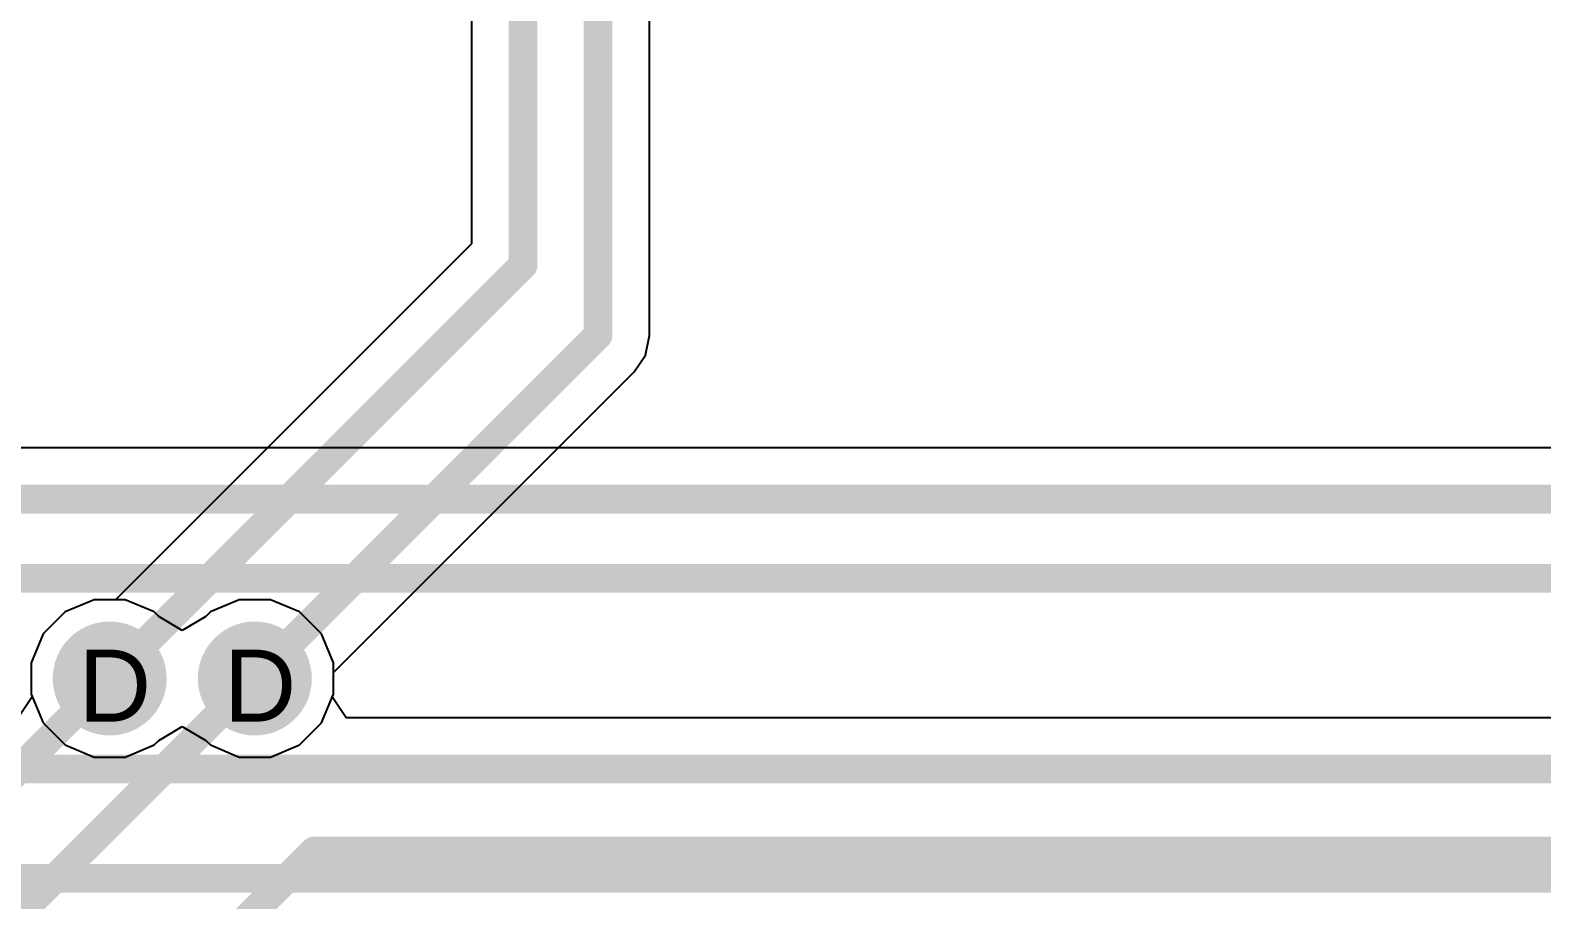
# Model space of a CAD drawing. Header units: inches. Extents: x 0 to 5032, y 0 to 5323.
# Drawn here: x 98.87 to 109.54, y 88.29 to 94.42 of the extents above; entities that cross this region are included whole.
import ezdxf

# ---------------------------------------------------------------- set-up
doc = ezdxf.new("R2010")
doc.units = ezdxf.units.IN
for name, color, linetype in [('Bottom Layer', 5, 'Continuous'), ('Bottom Solder', 6, 'Continuous'), ('Drill Drawing', 1, 'Continuous'), ('Layer 1', 16, 'Continuous'), ('Layer 2', 76, 'Continuous'), ('Top Layer', 1, 'Continuous'), ('Top Solder', 216, 'Continuous'), ('Via Holes', 16, 'Continuous')]:
    doc.layers.add(name, color=color, linetype=linetype)
doc.styles.add('Arial', font='', dxfattribs={"height": 0.2})
doc.styles.get('Arial').set_extended_font_data('Arial')

msp = doc.modelspace()

# ---------------------------------------------------------------- hatches: boundary and pattern name
at = {"layer": 'Bottom Layer'}
h = msp.add_hatch(color=5, dxfattribs=at)
edge = h.paths.add_edge_path()
edge.add_arc((99.433, 89.847), 0.3, 0, 360)
h = msp.add_hatch(color=5, dxfattribs=at)
edge = h.paths.add_edge_path()
edge.add_arc((100.457, 89.847), 0.3, 0, 360)
at = {"layer": 'Bottom Solder'}
h = msp.add_hatch(color=6, dxfattribs=at)
edge = h.paths.add_edge_path()
edge.add_arc((99.433, 89.847), 0.402, 0, 360)
h = msp.add_hatch(color=6, dxfattribs=at)
edge = h.paths.add_edge_path()
edge.add_arc((100.457, 89.847), 0.402, 0, 360)
at = {"layer": 'Layer 1'}
h = msp.add_hatch(color=16, dxfattribs=at)
edge = h.paths.add_edge_path()
edge.add_arc((99.433, 89.847), 0.3, 0, 360)
h = msp.add_hatch(color=16, dxfattribs=at)
edge = h.paths.add_edge_path()
edge.add_arc((100.457, 89.847), 0.3, 0, 360)
at = {"layer": 'Layer 2'}
h = msp.add_hatch(color=76, dxfattribs=at)
edge = h.paths.add_edge_path()
edge.add_arc((99.433, 89.847), 0.3, 0, 360)
h = msp.add_hatch(color=76, dxfattribs=at)
edge = h.paths.add_edge_path()
edge.add_arc((100.457, 89.847), 0.3, 0, 360)
at = {"layer": 'Top Layer'}
h = msp.add_hatch(color=1, dxfattribs=at)
edge = h.paths.add_edge_path()
edge.add_arc((99.433, 89.847), 0.3, 0, 360)
h = msp.add_hatch(color=1, dxfattribs=at)
edge = h.paths.add_edge_path()
edge.add_arc((100.457, 89.847), 0.3, 0, 360)
at = {"layer": 'Top Solder'}
h = msp.add_hatch(color=216, dxfattribs=at)
edge = h.paths.add_edge_path()
edge.add_arc((99.433, 89.847), 0.402, 0, 360)
h = msp.add_hatch(color=216, dxfattribs=at)
edge = h.paths.add_edge_path()
edge.add_arc((100.457, 89.847), 0.402, 0, 360)
at = {"layer": 'Via Holes'}
h = msp.add_hatch(color=7, dxfattribs=at)
edge = h.paths.add_edge_path()
edge.add_arc((99.433, 89.847), 0.15, 0, 360)
h = msp.add_hatch(color=7, dxfattribs=at)
edge = h.paths.add_edge_path()
edge.add_arc((100.457, 89.847), 0.15, 0, 360)

# ---------------------------------------------------------------- linework, layer by layer
at = {"layer": 'Bottom Layer'}
for p, q in [((103.24, 92.268), (103.24, 95.115)), ((101.986, 95.074), (101.986, 92.914)), ((101.986, 92.914), (99.474, 90.401)), ((103.212, 92.129), (103.24, 92.268)), ((103.24, 92.268), (103.24, 92.268)), ((103.134, 92.011), (103.212, 92.129)), ((101.011, 89.889), (103.134, 92.011)), ((99.119, 90.317), (98.963, 90.161)), ((99.323, 90.401), (99.119, 90.317)), ((99.474, 90.401), (99.323, 90.401)), ((98.963, 90.161), (98.879, 89.958)), ((98.879, 89.958), (98.879, 89.737)), ((101.011, 89.737), (101.011, 89.889)), ((98.887, 89.718), (98.788, 89.57)), ((98.879, 89.737), (98.887, 89.718)), ((101.003, 89.718), (101.011, 89.737)), ((101.102, 89.57), (101.003, 89.718)), ((117.334, 89.57), (101.102, 89.57))]:
    msp.add_line(p, q, dxfattribs=at)
for points in [[(102.877, 92.268, 0.203, 0.203, 0), (102.877, 95.265, 0.203, 0.203, 0)], [(102.349, 92.763, 0.203, 0.203, 0), (102.349, 95.224, 0.203, 0.203, 0)], [(99.433, 89.847, 0.203, 0.203, 0), (102.349, 92.763, 0.203, 0.203, 0)], [(100.457, 89.847, 0.203, 0.203, 0), (102.877, 92.268, 0.203, 0.203, 0)], [(89.648, 89.208, 0.203, 0.203, 0), (117.754, 89.208, 0.203, 0.203, 0)], [(90.441, 88.437, 0.203, 0.203, 0), (115.501, 88.437, 0.203, 0.203, 0)]]:
    msp.add_lwpolyline(points, format="xyseb", dxfattribs=at)
for points in [[(102.298, 92.763, 0.102, 0.102, 1), (102.4, 92.763, 0.102, 0.102, 1)], [(102.298, 92.763, 0.102, 0.102, 1), (102.4, 92.763, 0.102, 0.102, 1)], [(102.827, 92.268, 0.102, 0.102, 1), (102.928, 92.268, 0.102, 0.102, 1)], [(102.827, 92.268, 0.102, 0.102, 1), (102.928, 92.268, 0.102, 0.102, 1)], [(99.382, 89.847, 0.102, 0.102, 1), (99.484, 89.847, 0.102, 0.102, 1)], [(100.406, 89.847, 0.102, 0.102, 1), (100.508, 89.847, 0.102, 0.102, 1)]]:
    msp.add_lwpolyline(points, format="xyseb", close=True, dxfattribs=at)
at = {"layer": 'Layer 1'}
for p, q in [((99.119, 90.317), (98.963, 90.161)), ((99.323, 90.401), (99.119, 90.317)), ((99.543, 90.401), (99.323, 90.401)), ((99.747, 90.317), (99.543, 90.401)), ((99.779, 90.285), (99.747, 90.317)), ((100.143, 90.317), (100.111, 90.285)), ((100.347, 90.401), (100.143, 90.317)), ((100.567, 90.401), (100.347, 90.401)), ((100.771, 90.317), (100.567, 90.401)), ((100.927, 90.161), (100.771, 90.317)), ((99.945, 90.186), (99.779, 90.285)), ((100.111, 90.285), (99.945, 90.186)), ((98.963, 90.161), (98.879, 89.958)), ((101.011, 89.958), (100.927, 90.161)), ((98.879, 89.958), (98.879, 89.737)), ((101.011, 89.737), (101.011, 89.958)), ((98.879, 89.737), (98.963, 89.534)), ((100.927, 89.534), (101.011, 89.737)), ((98.963, 89.534), (99.119, 89.378)), ((99.779, 89.41), (99.945, 89.508)), ((99.945, 89.508), (100.111, 89.41)), ((100.771, 89.378), (100.927, 89.534)), ((99.119, 89.378), (99.323, 89.293)), ((99.543, 89.293), (99.747, 89.378)), ((99.747, 89.378), (99.779, 89.41)), ((100.111, 89.41), (100.143, 89.378)), ((100.143, 89.378), (100.347, 89.293)), ((100.567, 89.293), (100.771, 89.378)), ((99.323, 89.293), (99.543, 89.293)), ((100.347, 89.293), (100.567, 89.293))]:
    msp.add_line(p, q, dxfattribs=at)
at = {"layer": 'Layer 2'}
for p, q in [((99.119, 90.317), (98.963, 90.161)), ((99.323, 90.401), (99.119, 90.317)), ((99.543, 90.401), (99.323, 90.401)), ((99.747, 90.317), (99.543, 90.401)), ((99.779, 90.285), (99.747, 90.317)), ((100.143, 90.317), (100.111, 90.285)), ((100.347, 90.401), (100.143, 90.317)), ((100.567, 90.401), (100.347, 90.401)), ((100.771, 90.317), (100.567, 90.401)), ((100.927, 90.161), (100.771, 90.317)), ((99.945, 90.186), (99.779, 90.285)), ((100.111, 90.285), (99.945, 90.186)), ((98.963, 90.161), (98.879, 89.958)), ((101.011, 89.958), (100.927, 90.161)), ((98.879, 89.958), (98.879, 89.737)), ((101.011, 89.737), (101.011, 89.958)), ((98.879, 89.737), (98.963, 89.534)), ((100.927, 89.534), (101.011, 89.737)), ((98.963, 89.534), (99.119, 89.378)), ((99.779, 89.41), (99.945, 89.508)), ((99.945, 89.508), (100.111, 89.41)), ((100.771, 89.378), (100.927, 89.534)), ((99.119, 89.378), (99.323, 89.293)), ((99.543, 89.293), (99.747, 89.378)), ((99.747, 89.378), (99.779, 89.41)), ((100.111, 89.41), (100.143, 89.378)), ((100.143, 89.378), (100.347, 89.293)), ((100.567, 89.293), (100.771, 89.378)), ((99.323, 89.293), (99.543, 89.293)), ((100.347, 89.293), (100.567, 89.293))]:
    msp.add_line(p, q, dxfattribs=at)
at = {"layer": 'Top Layer'}
msp.add_line((114.616, 91.475), (97.562, 91.475), dxfattribs=at)
for points in [[(97.562, 91.112, 0.203, 0.203, 0), (114.616, 91.112, 0.203, 0.203, 0)], [(97.841, 90.553, 0.203, 0.203, 0), (114.385, 90.553, 0.203, 0.203, 0)], [(96.712, 87.126, 0.203, 0.203, 0), (99.433, 89.847, 0.203, 0.203, 0)], [(97.212, 86.602, 0.203, 0.203, 0), (100.457, 89.847, 0.203, 0.203, 0)], [(98.704, 86.458, 0.203, 0.203, 0), (100.876, 88.63, 0.203, 0.203, 0)], [(100.876, 88.63, 0.203, 0.203, 0), (114.243, 88.63, 0.203, 0.203, 0)]]:
    msp.add_lwpolyline(points, format="xyseb", dxfattribs=at)
for points in [[(99.382, 89.847, 0.102, 0.102, 1), (99.484, 89.847, 0.102, 0.102, 1)], [(100.406, 89.847, 0.102, 0.102, 1), (100.508, 89.847, 0.102, 0.102, 1)], [(100.825, 88.63, 0.102, 0.102, 1), (100.927, 88.63, 0.102, 0.102, 1)], [(100.825, 88.63, 0.102, 0.102, 1), (100.927, 88.63, 0.102, 0.102, 1)]]:
    msp.add_lwpolyline(points, format="xyseb", close=True, dxfattribs=at)

# ---------------------------------------------------------------- texts
at = {"layer": 'Drill Drawing', "style": 'Arial'}
for p in [(99.213, 89.543), (100.237, 89.543)]:
    msp.add_text('D', height=0.508, dxfattribs=at).set_placement(p)

doc.saveas('drawing.dxf')
